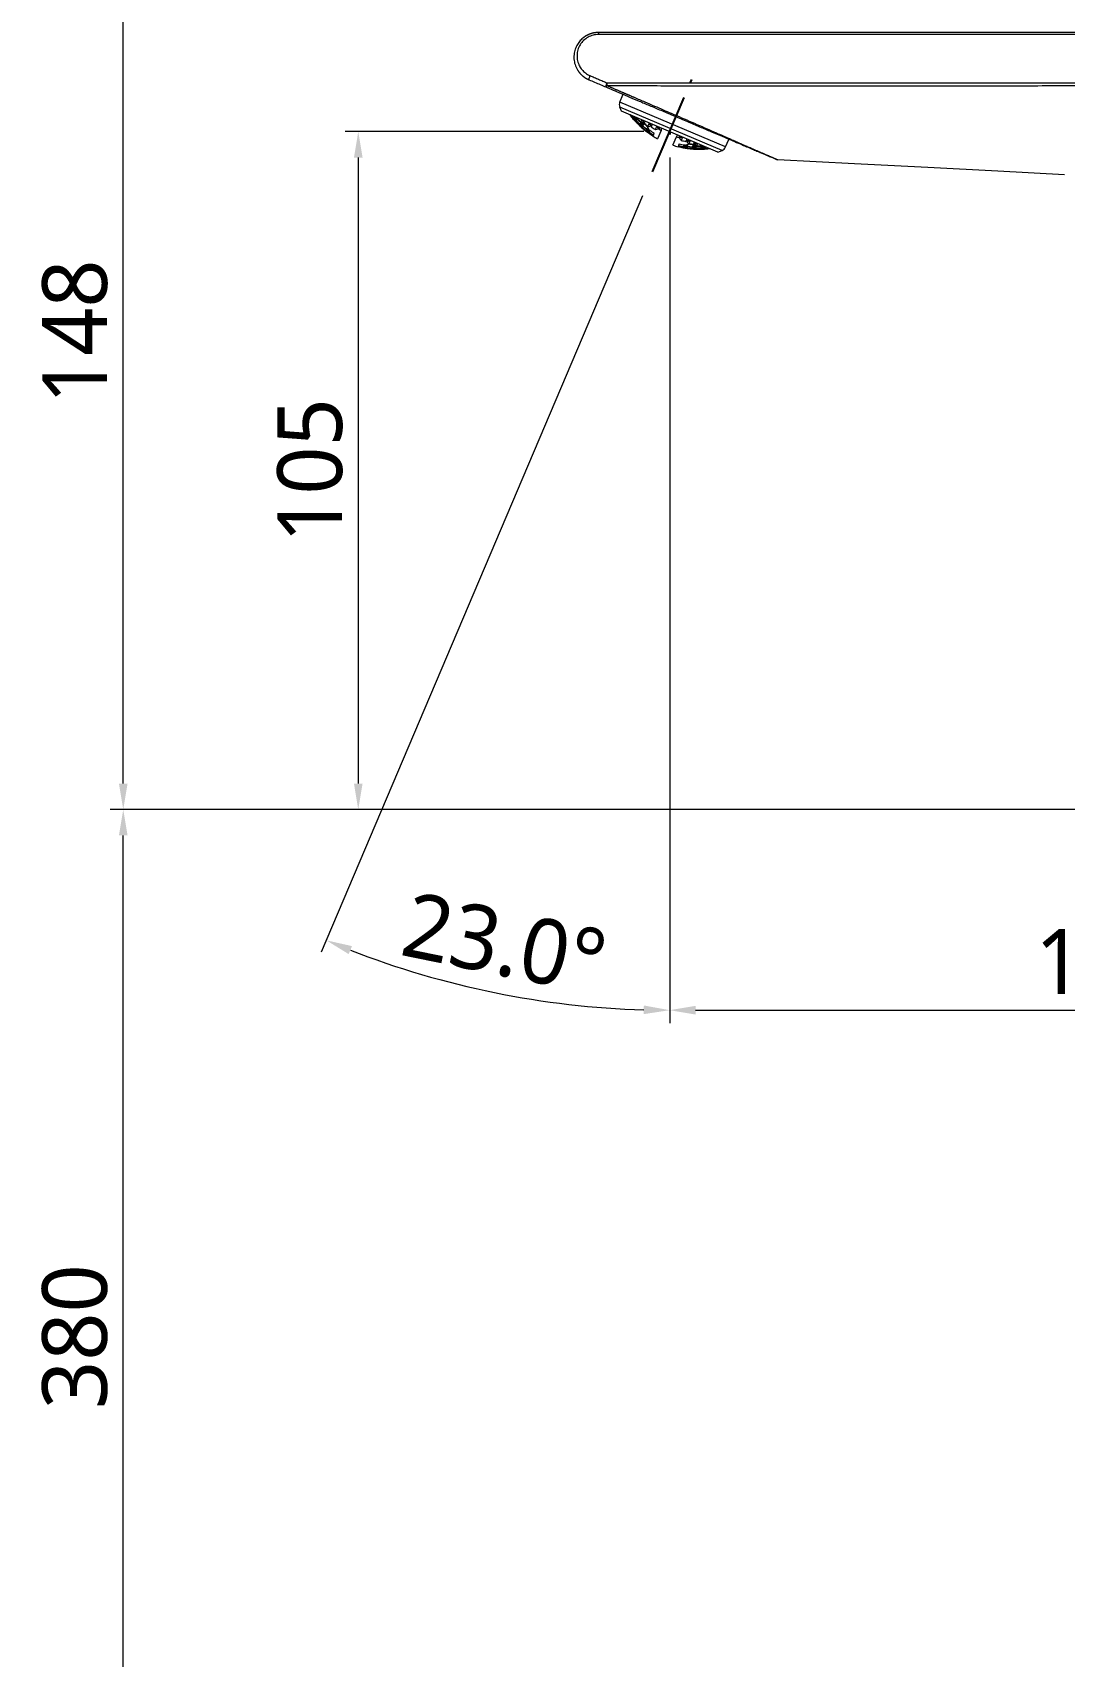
# Model space of a CAD drawing. Extents: x 840 to 1630, y 0 to 579.
# Drawn here: x 1128.6 to 1287.9, y 126.3 to 377.2 of the extents above; entities that cross this region are included whole.
import ezdxf

# ---------------------------------------------------------------- set-up
doc = ezdxf.new("R2010")
doc.units = 0
doc.header["$LTSCALE"] = 10
doc.header["$MEASUREMENT"] = 0
doc.header["$PDMODE"] = 3
doc.header["$PDSIZE"] = -10
doc.linetypes.add('CENTER', pattern=[2, 1.25, -0.25, 0.25, -0.25])
doc.layers.get('0').update_dxf_attribs({"linetype": 'CONTINUOUS'})
doc.layers.get('DEFPOINTS').update_dxf_attribs({"linetype": 'CONTINUOUS'})
doc.layers.add('1', color=7, linetype='CONTINUOUS')
doc.layers.add('BODY', color=7, linetype='CONTINUOUS')
doc.styles.add('Daelim Dimension', font='NanumGothic.ttf')
doc.dimstyles.new('DEFAULT', dxfattribs={"dimscale": 2, "dimtxt": 2, "dimasz": 2, "dimexe": 0, "dimexo": 2, "dimgap": 1, "dimtad": 1, "dimdec": 0, "dimzin": 9, "dimdsep": 46, "dimtxsty": 'Daelim Dimension', "dimcen": 0.5, "dimclrd": 5, "dimclre": 5, "dimclrt": 256, "dimadec": 1, "dimazin": 0, "dimtfac": 1, "dimtdec": 0, "dimtix": 1, "dimtmove": 0, "dimatfit": 3, "dimfxl": 1, "dimtolj": 1, "dimtzin": 1, "dimlwd": 9, "dimlwe": 9, "dimarcsym": 0})

# ---------------------------------------------------------------- blocks, each defined once
blk = doc.blocks.new('*D1')
at = {"color": 5, "lineweight": 9, "ltscale": 0.5, "transparency": 16777216}
for p, q in [((1261.28, 404.71), (1140.57, 404.71)), ((1142.57, 261.15), (1142.57, 400.71)), ((1333.13, 257.15), (1140.57, 257.15))]:
    blk.add_line(p, q, dxfattribs=at)
at = {"color": 5, "ltscale": 0.5, "transparency": 16777216}
for points in [[(1141.91, 400.71), (1143.24, 400.71), (1142.57, 404.71)], [(1141.91, 261.15), (1143.24, 261.15), (1142.57, 257.15)]]:
    blk.add_solid(points, dxfattribs=at)
at = {"layer": 'DEFPOINTS', "color": 0, "ltscale": 0.5, "transparency": 16777216}
for p in [(1142.57, 404.71), (1265.28, 404.71), (1337.13, 257.15)]:
    blk.add_point(p, dxfattribs=at)
at = {"color": 7, "lineweight": -3, "ltscale": 0.5, "transparency": 16777216, "insert": (1135.13, 330.93), "char_height": 10, "attachment_point": 5, "rotation": 90, "style": 'Daelim Dimension'}
blk.add_mtext('\\A1;148', dxfattribs=at)
blk = doc.blocks.new('*D2')
at = {"color": 5, "lineweight": 9, "ltscale": 0.5, "transparency": 16777216}
for p, q in [((1222.95, 361.84), (1176.86, 361.84)), ((1178.86, 357.84), (1178.86, 261.15)), ((1333.13, 257.15), (1176.86, 257.15))]:
    blk.add_line(p, q, dxfattribs=at)
at = {"color": 5, "ltscale": 0.5, "transparency": 16777216}
for points in [[(1178.2, 357.84), (1179.53, 357.84), (1178.86, 361.84)], [(1178.2, 261.15), (1179.53, 261.15), (1178.86, 257.15)]]:
    blk.add_solid(points, dxfattribs=at)
at = {"layer": 'DEFPOINTS', "color": 0, "ltscale": 0.5, "transparency": 16777216}
for p in [(1226.95, 361.84), (1178.86, 257.15), (1337.13, 257.15)]:
    blk.add_point(p, dxfattribs=at)
at = {"color": 7, "lineweight": -3, "ltscale": 0.5, "transparency": 16777216, "insert": (1171.43, 309.5), "char_height": 10, "attachment_point": 5, "rotation": 90, "style": 'Daelim Dimension'}
blk.add_mtext('\\A1;105', dxfattribs=at)
blk = doc.blocks.new('*D3')
at = {"color": 5, "lineweight": 9, "ltscale": 0.5, "transparency": 16777216}
for p, q in [((1226.95, 357.84), (1226.95, 224.16)), ((1362.13, 248.16), (1362.13, 224.16)), ((1230.95, 226.16), (1358.13, 226.16))]:
    blk.add_line(p, q, dxfattribs=at)
at = {"color": 5, "ltscale": 0.5, "transparency": 16777216}
for points in [[(1230.95, 226.83), (1230.95, 225.49), (1226.95, 226.16)], [(1358.13, 226.83), (1358.13, 225.49), (1362.13, 226.16)]]:
    blk.add_solid(points, dxfattribs=at)
at = {"layer": 'DEFPOINTS', "color": 0, "ltscale": 0.5, "transparency": 16777216}
for p in [(1226.95, 361.84), (1362.13, 252.16), (1362.13, 226.16)]:
    blk.add_point(p, dxfattribs=at)
at = {"color": 7, "lineweight": -3, "ltscale": 0.5, "transparency": 16777216, "insert": (1294.54, 233.61), "char_height": 10, "attachment_point": 5, "style": 'Daelim Dimension'}
blk.add_mtext('\\A1;135', dxfattribs=at)
blk = doc.blocks.new('*D4')
at = {"color": 5, "lineweight": 9, "ltscale": 0.5, "transparency": 16777216}
for p, q in [((1333.13, 257.15), (1140.57, 257.15)), ((1142.57, 98.35), (1142.57, 253.15)), ((1336.31, 94.35), (1140.57, 94.35))]:
    blk.add_line(p, q, dxfattribs=at)
at = {"color": 5, "ltscale": 0.5, "transparency": 16777216}
for points in [[(1141.91, 253.15), (1143.24, 253.15), (1142.57, 257.15)], [(1141.91, 98.35), (1143.24, 98.35), (1142.57, 94.35)]]:
    blk.add_solid(points, dxfattribs=at)
at = {"layer": 'DEFPOINTS', "color": 0, "ltscale": 0.5, "transparency": 16777216}
for p in [(1142.57, 257.15), (1337.13, 257.15), (1340.31, 94.35)]:
    blk.add_point(p, dxfattribs=at)
at = {"color": 7, "lineweight": -3, "ltscale": 0.5, "transparency": 16777216, "insert": (1135.12, 175.75), "char_height": 10, "attachment_point": 5, "rotation": 90, "style": 'Daelim Dimension'}
blk.add_mtext('\\A1;380', dxfattribs=at)
blk = doc.blocks.new('*D5')
at = {"color": 5, "lineweight": 9, "ltscale": 0.5, "transparency": 16777216}
for p, q in [((1226.95, 357.4), (1226.95, 224.16)), ((1222.74, 351.93), (1173.15, 235.11))]:
    blk.add_line(p, q, dxfattribs=at)
blk.add_arc((1226.95, 361.84), 135.68, 248.6892, 268.3108, dxfattribs=at)
at = {"color": 5, "ltscale": 0.5, "transparency": 16777216}
for points in [[(1177.38, 234.82), (1177.89, 236.06), (1173.93, 236.95)], [(1222.96, 226.89), (1222.94, 225.55), (1226.95, 226.16)]]:
    blk.add_solid(points, dxfattribs=at)
at = {"layer": 'DEFPOINTS', "color": 0, "ltscale": 0.5, "transparency": 16777216}
for p in [(1230.37, 369.91), (1226.95, 361.84), (1226.95, 361.4), (1224.3, 355.62), (1191.07, 230.99)]:
    blk.add_point(p, dxfattribs=at)
at = {"color": 7, "lineweight": -3, "ltscale": 0.5, "transparency": 16777216, "insert": (1201.43, 236.43), "char_height": 10, "attachment_point": 5, "rotation": 348.5, "style": 'Daelim Dimension'}
blk.add_mtext('\\A1;23.0°', dxfattribs=at)

msp = doc.modelspace()

# ---------------------------------------------------------------- linework, layer by layer
at = {"ltscale": 0.5}
msp.add_line((1226.95, 361.84), (1226.95, 361.4), dxfattribs=at)
at = {"layer": '1', "color": 7, "linetype": 'Continuous', "lineweight": 18}
for p, q in [((1219.24, 366.41), (1219.72, 367.54)), ((1219.68, 367.64), (1219.72, 367.54)), ((1219.49, 365.01), (1219.23, 365.64)), ((1234.4, 358.68), (1219.49, 365.01)), ((1220.83, 364.44), (1220.82, 364.41)), ((1221.37, 363.83), (1221.34, 363.76)), ((1221.47, 364.07), (1221.38, 363.85)), ((1221.5, 364.15), (1221.49, 364.11)), ((1221.93, 363.82), (1221.8, 363.53)), ((1221.98, 363.95), (1221.95, 363.87)), ((1221.79, 363.51), (1221.73, 363.37)), ((1222.36, 362.93), (1222.3, 362.79)), ((1222.49, 363.24), (1222.37, 362.96)), ((1222.66, 363.66), (1222.5, 363.29)), ((1222.71, 362.48), (1222.68, 362.41)), ((1222.81, 362.7), (1222.72, 362.5)), ((1222.98, 363.09), (1222.82, 362.74)), ((1223.14, 363.46), (1223, 363.14)), ((1223.32, 361.98), (1223.29, 361.91)), ((1223.41, 362.2), (1223.33, 361.99)), ((1223.56, 362.55), (1223.43, 362.23)), ((1223.77, 363.17), (1223.55, 362.67)), ((1223.77, 361.77), (1223.71, 361.63)), ((1223.89, 362.05), (1223.78, 361.79)), ((1224.28, 362.98), (1224.11, 362.61)), ((1224.37, 361.16), (1224.38, 361.17)), ((1224.38, 361.18), (1224.44, 361.31)), ((1224.45, 361.35), (1224.56, 361.59)), ((1224.95, 362.69), (1224.73, 362.18)), ((1225.61, 362.03), (1225.07, 360.75)), ((1225.43, 362.49), (1225.31, 362.21)), ((1225.61, 362.03), (1225.75, 362.35)), ((1228.01, 361.02), (1228.14, 361.34)), ((1228.46, 361.2), (1228.34, 360.92)), ((1227.46, 359.74), (1228.01, 361.02)), ((1228.25, 359.53), (1228.24, 359.52)), ((1228.3, 359.67), (1228.25, 359.54)), ((1228.42, 359.95), (1228.32, 359.7)), ((1228.94, 361), (1228.72, 360.49)), ((1229.09, 359.51), (1229.04, 359.37)), ((1229.21, 359.79), (1229.1, 359.53)), ((1229.61, 360.71), (1229.46, 360.34)), ((1229.56, 359.33), (1229.53, 359.27)), ((1229.66, 359.55), (1229.57, 359.35)), ((1229.81, 359.9), (1229.67, 359.58)), ((1230.1, 360.48), (1229.9, 359.98)), ((1230.34, 359.24), (1230.31, 359.17)), ((1230.44, 359.47), (1230.35, 359.26)), ((1230.6, 359.85), (1230.45, 359.5)), ((1230.75, 360.23), (1230.62, 359.91)), ((1230.92, 359.3), (1230.85, 359.16)), ((1231.05, 359.61), (1230.93, 359.33)), ((1231.23, 360.02), (1231.07, 359.65)), ((1231.72, 359.29), (1231.66, 359.15)), ((1231.85, 359.61), (1231.73, 359.32)), ((1231.91, 359.74), (1231.87, 359.66)), ((1232.25, 359.22), (1232.22, 359.15)), ((1232.35, 359.45), (1232.26, 359.24)), ((1232.39, 359.53), (1232.37, 359.49)), ((1233.06, 359.25), (1233.05, 359.22)), ((1234.4, 358.68), (1235.03, 358.93)), ((1235.58, 359.47), (1236.06, 360.61)), ((1236.16, 360.65), (1236.06, 360.61)), ((1255.5, 356.88), (1243.66, 357.5)), ((1266.82, 356.28), (1255.5, 356.88)), ((1277.63, 355.72), (1266.82, 356.28)), ((1287.92, 355.18), (1277.63, 355.72))]:
    msp.add_line(p, q, dxfattribs=at)
at = {"layer": '1', "color": 7, "linetype": 'Continuous', "lineweight": 13}
for p, q in [((1235.58, 359.47), (1219.24, 366.41)), ((1235.03, 358.93), (1219.23, 365.64))]:
    msp.add_line(p, q, dxfattribs=at)
at = {"layer": '1', "color": 7, "linetype": 'Continuous', "lineweight": 18}
for centre, radius, start, end in [((1220.16, 366.02), 1, 157, 202), ((1231.47, 372.5), 13.38, 216.9346, 221.469), ((1231.47, 372.5), 13.38, 228.3977, 232.8402), ((1231.47, 372.5), 12.91, 233.9376, 237.6341), ((1231.47, 372.5), 12.33, 233.3625, 236.8838), ((1231.47, 372.5), 11.99, 239.1002, 240.778), ((1231.47, 372.5), 13.38, 237.9689, 241.4236), ((1231.47, 372.5), 13.38, 252.5764, 256.0311), ((1231.47, 372.5), 11.99, 253.222, 254.8998), ((1231.47, 372.5), 12.91, 256.3659, 260.0624), ((1231.47, 372.5), 12.33, 257.1162, 260.6375), ((1231.47, 372.5), 13.38, 261.1598, 265.6023), ((1231.47, 372.5), 13.38, 272.531, 277.0654), ((1234.66, 359.86), 1, 292, 337), ((1243.68, 358), 0.5, 247, 267)]:
    msp.add_arc(centre, radius, start, end, dxfattribs=at)
at = {"layer": '1', "color": 7, "linetype": 'Continuous', "lineweight": 13}
for centre, major_axis, ratio, start_param, end_param in [((1215.96, 376.65), (0, -0.5), 0.054451, 3.141597, 4.351146), ((1214.67, 370.31), (0.195, 0.46), 0.19785, 1.262932, 3.141592), ((1217.29, 369.2), (0.195, 0.46), 0.199223, 1.26176, 3.141593), ((1217.29, 369.2), (0.195, 0.46), 0.178894, 3.141593, 4.194832), ((1217.29, 369.2), (-0.001, 0.5), 0.059305, 1.208758, 2.113106)]:
    msp.add_ellipse(centre, major_axis=major_axis, ratio=ratio, start_param=start_param, end_param=end_param, dxfattribs=at)
at = {"layer": '1', "color": 7, "linetype": 'Continuous', "lineweight": 18}
for centre, major_axis, ratio, start_param, end_param in [((1227.12, 374.45), (-4.99, -11.12), 0.499924, 6.001258, 6.010621), ((1231.47, 372.5), (-12.31, 5.23), 0.999848, 1.050816, 1.113298), ((1231.48, 372.52), (-12.27, 5.21), 0.999848, 1.055934, 1.111495), ((1231.46, 372.47), (-12.21, 5.18), 0.999848, 1.056675, 1.109101), ((1231.49, 372.54), (-12.08, 5.13), 0.999848, 1.088596, 1.10348), ((1227.16, 374.23), (4.56, 11.37), 0.499924, 2.894093, 2.956069), ((1227.74, 374), (4.67, 11.65), 0.499924, 2.795495, 2.857542), ((1226.57, 374.47), (4.43, 11.06), 0.499924, 2.994613, 3.05714), ((1231.45, 372.45), (-11.96, 5.08), 0.999848, 1.090882, 1.098396), ((1228.32, 373.76), (4.76, 11.87), 0.499924, 2.696544, 2.759296), ((1228.26, 373.94), (-5.22, -11.63), 0.499924, 5.962688, 6.02376), ((1227.12, 374.45), (-4.99, -11.12), 0.499924, 6.159466, 6.220668), ((1225.99, 374.7), (4.28, 10.69), 0.499924, 3.099629, 3.163404), ((1228.84, 373.68), (-5.3, -11.82), 0.499924, 5.864133, 5.926033), ((1226.54, 374.71), (-4.84, -10.8), 0.499924, 6.262169, 6.324353), ((1228.9, 373.53), (4.83, 12.06), 0.499924, 2.651603, 2.659116), ((1229.41, 373.43), (-5.37, -11.97), 0.499924, 5.811061, 5.825945), ((1231.49, 372.56), (-11.93, 5.06), 0.999848, 1.141668, 1.203569), ((1231.44, 372.44), (-11.78, 5), 0.999848, 1.135824, 1.198575), ((1227.69, 374.2), (-5.11, -11.4), 0.499924, 6.060418, 6.121266), ((1231.46, 372.49), (-12.28, 5.21), 0.999848, 1.154357, 1.214981), ((1231.47, 372.51), (-12.31, 5.22), 0.999848, 1.155398, 1.215869), ((1231.48, 372.53), (-12.19, 5.18), 0.999848, 1.15133, 1.212208), ((1231.45, 372.46), (-12.1, 5.14), 0.999848, 1.148087, 1.20944), ((1228.32, 373.76), (4.76, 11.87), 0.499924, 2.90382, 2.963927), ((1227.74, 374), (4.67, 11.65), 0.499924, 3.001096, 3.061411), ((1228.9, 373.53), (4.83, 12.06), 0.499924, 2.807062, 2.867499), ((1227.16, 374.23), (4.56, 11.37), 0.499924, 3.100973, 3.162061), ((1228.84, 373.68), (-5.3, -11.82), 0.499924, 6.068472, 6.12785), ((1228.26, 373.94), (-5.22, -11.63), 0.499924, 6.164867, 6.224301), ((1229.41, 373.43), (-5.37, -11.97), 0.499924, 5.972102, 6.031942), ((1227.69, 374.2), (-5.11, -11.4), 0.499924, 6.263253, 6.32327), ((1229.49, 373.3), (4.89, 12.2), 0.499924, 2.708808, 2.77016), ((1226.57, 374.47), (4.43, 11.06), 0.499924, 3.205894, 3.268421), ((1229.98, 373.17), (-5.42, -12.09), 0.499924, 5.873795, 5.934673), ((1227.12, 374.45), (-4.99, -11.12), 0.499924, 0.082669, 0.143871), ((1231.47, 372.5), (-12.31, 5.23), 0.999848, 1.255681, 1.314784), ((1231.48, 372.52), (-12.27, 5.21), 0.999848, 1.254591, 1.313803), ((1230.07, 373.06), (4.94, 12.31), 0.499924, 2.617396, 2.669822), ((1231.46, 372.47), (-12.21, 5.18), 0.999848, 1.253032, 1.312529), ((1231.49, 372.54), (-12.08, 5.13), 0.999848, 1.249637, 1.309477), ((1231.45, 372.45), (-11.96, 5.08), 0.999848, 1.246341, 1.306779), ((1230.55, 372.91), (-5.45, -12.16), 0.499924, 5.778399, 5.83396), ((1231.5, 372.57), (-11.73, 4.98), 0.999848, 1.240224, 1.296979), ((1231.44, 372.43), (-11.55, 4.9), 0.999848, 1.234775, 1.292526), ((1228.9, 373.53), (4.83, 12.06), 0.499924, 3.005254, 3.064141), ((1229.49, 373.3), (4.89, 12.2), 0.499924, 2.909836, 2.968777), ((1228.32, 373.76), (4.76, 11.87), 0.499924, 3.101853, 3.161181), ((1229.41, 373.43), (-5.37, -11.97), 0.499924, 6.16823, 6.226575), ((1230.07, 373.06), (4.94, 12.31), 0.499924, 2.813753, 2.873249), ((1229.98, 373.17), (-5.42, -12.09), 0.499924, 6.0732, 6.131731), ((1228.84, 373.68), (-5.3, -11.82), 0.499924, 6.263944, 6.322578), ((1227.74, 374), (4.67, 11.65), 0.499924, 3.201623, 3.257167), ((1230.55, 372.91), (-5.45, -12.16), 0.499924, 5.977056, 6.036268), ((1228.26, 373.94), (-5.22, -11.63), 0.499924, 0.079036, 0.133695), ((1230.79, 372.79), (-5.22, -12.29), 0.5, 5.86498, 5.930075), ((1227.32, 374.26), (-4.82, -11.35), 0.5, 0.172302, 0.238019), ((1231.51, 372.59), (-11.22, 4.76), 0.999848, 1.278793, 1.288157), ((1231.46, 372.49), (-12.28, 5.21), 0.999848, 1.352205, 1.410531), ((1231.47, 372.51), (-12.31, 5.22), 0.999848, 1.352726, 1.41092), ((1231.48, 372.53), (-12.19, 5.18), 0.999848, 1.350736, 1.409266), ((1231.45, 372.46), (-12.1, 5.14), 0.999848, 1.349115, 1.408056), ((1231.23, 372.6), (4.98, 12.41), 0.499924, 2.611537, 2.669962), ((1227.12, 374.45), (-4.99, -11.12), 0.499924, 0.292716, 0.302079), ((1231.7, 372.4), (-5.47, -12.2), 0.499924, 5.773281, 5.831706), ((1229.49, 373.3), (4.89, 12.2), 0.499924, 3.102404, 3.106771), ((1230.07, 373.06), (4.94, 12.31), 0.499924, 3.00767, 3.012006), ((1230.65, 372.83), (4.96, 12.38), 0.499924, 2.912925, 2.91753), ((1228.9, 373.53), (4.83, 12.06), 0.499924, 3.198893, 3.203596), ((1231.23, 372.6), (4.98, 12.41), 0.499924, 2.821393, 2.821601), ((1227.9, 374.02), (-4.93, -11.61), 0.5, 0.274772, 0.336297), ((1232.4, 372.13), (4.96, 12.37), 0.499924, 2.616654, 2.668273), ((1232.85, 371.88), (-5.43, -12.1), 0.499924, 5.77914, 5.827634), ((1233.42, 371.63), (-5.38, -12), 0.499924, 0.034822, 0.039189), ((1232.85, 371.88), (-5.43, -12.1), 0.499924, 0.129586, 0.133923), ((1231.47, 372.51), (-12.31, 5.22), 0.999848, 1.730673, 1.788867), ((1231.46, 372.49), (-12.28, 5.21), 0.999848, 1.731061, 1.789388), ((1232.27, 372.14), (-5.46, -12.17), 0.499924, 0.224062, 0.228668), ((1233.99, 371.37), (-5.32, -11.85), 0.499924, 6.221182, 6.225885), ((1230.07, 373.06), (4.94, 12.31), 0.499924, 3.597144, 3.645638), ((1231.45, 372.46), (-12.1, 5.14), 0.999848, 1.733537, 1.792477), ((1231.48, 372.53), (-12.19, 5.18), 0.999848, 1.732326, 1.790857), ((1231.7, 372.4), (-5.47, -12.2), 0.499924, 0.319992, 0.320199), ((1230.55, 372.91), (-5.45, -12.16), 0.499924, 0.47332, 0.524939), ((1235.04, 370.99), (4.93, 11.61), 0.5, 2.805295, 2.86682), ((1233.57, 371.66), (4.88, 12.18), 0.499924, 3.198203, 3.256548), ((1232.98, 371.9), (4.93, 12.29), 0.499924, 3.293047, 3.351577), ((1234.15, 371.43), (4.82, 12.03), 0.499924, 3.1022, 3.160834), ((1232.4, 372.13), (4.96, 12.37), 0.499924, 3.38851, 3.447722), ((1233.99, 371.37), (-5.32, -11.85), 0.499924, 0.077452, 0.136339), ((1233.42, 371.63), (-5.38, -12), 0.499924, 0.172816, 0.231757), ((1232.85, 371.88), (-5.43, -12.1), 0.499924, 0.268343, 0.32784), ((1234.56, 371.11), (-5.23, -11.67), 0.499924, 6.263597, 6.322925), ((1234.73, 371.19), (4.74, 11.83), 0.499924, 3.007898, 3.062557), ((1232.15, 372.21), (5.22, 12.29), 0.5, 3.494703, 3.559798), ((1235.14, 370.86), (-5.13, -11.45), 0.499924, 6.167611, 6.223155), ((1231.23, 372.6), (4.98, 12.41), 0.499924, 3.593072, 3.651497), ((1231.47, 372.5), (-12.31, 5.23), 0.999848, 1.826809, 1.885911), ((1231.48, 372.52), (-12.27, 5.21), 0.999848, 1.827789, 1.887001), ((1231.46, 372.47), (-12.21, 5.18), 0.999848, 1.829064, 1.88856), ((1231.7, 372.4), (-5.47, -12.2), 0.499924, 0.471631, 0.530056), ((1235.61, 370.74), (4.82, 11.35), 0.5, 2.903574, 2.969291), ((1231.49, 372.54), (-12.08, 5.13), 0.999848, 1.832115, 1.891956), ((1231.45, 372.45), (-11.96, 5.08), 0.999848, 1.834814, 1.895251), ((1235.9, 370.73), (4.54, 11.32), 0.499924, 2.839514, 2.848877), ((1231.5, 372.57), (-11.73, 4.98), 0.999848, 1.844614, 1.901369), ((1231.44, 372.43), (-11.55, 4.9), 0.999848, 1.849067, 1.906818), ((1231.51, 372.59), (-11.22, 4.76), 0.999848, 1.853436, 1.862799), ((1234.15, 371.43), (4.82, 12.03), 0.499924, 3.296928, 3.356306), ((1234.73, 371.19), (4.74, 11.83), 0.499924, 3.200477, 3.259911), ((1233.57, 371.66), (4.88, 12.18), 0.499924, 3.392836, 3.452676), ((1235.31, 370.96), (4.65, 11.6), 0.499924, 3.101508, 3.161525), ((1234.56, 371.11), (-5.23, -11.67), 0.499924, 0.177666, 0.237772), ((1232.98, 371.9), (4.93, 12.29), 0.499924, 3.490105, 3.550983), ((1233.99, 371.37), (-5.32, -11.85), 0.499924, 0.274093, 0.334531), ((1235.14, 370.86), (-5.13, -11.45), 0.499924, 0.080182, 0.140497), ((1233.42, 371.63), (-5.38, -12), 0.499924, 0.371432, 0.432785), ((1235.71, 370.6), (-5.01, -11.18), 0.499924, 6.262717, 6.323805), ((1235.9, 370.73), (4.54, 11.32), 0.499924, 2.997721, 3.058924), ((1232.4, 372.13), (4.96, 12.37), 0.499924, 3.590818, 3.646379), ((1232.85, 371.88), (-5.43, -12.1), 0.499924, 0.471771, 0.524197), ((1236.28, 370.34), (-4.87, -10.87), 0.499924, 6.156357, 6.218884), ((1231.46, 372.49), (-12.28, 5.21), 0.999848, 1.926612, 1.987235), ((1231.47, 372.51), (-12.31, 5.22), 0.999848, 1.925723, 1.986194), ((1231.48, 372.53), (-12.19, 5.18), 0.999848, 1.929385, 1.990262), ((1231.45, 372.46), (-12.1, 5.14), 0.999848, 1.932153, 1.993505), ((1231.49, 372.56), (-11.93, 5.06), 0.999848, 1.938024, 1.999924), ((1231.44, 372.44), (-11.78, 5), 0.999848, 1.943018, 2.005769), ((1234.73, 371.19), (4.74, 11.83), 0.499924, 3.401018, 3.46209), ((1235.31, 370.96), (4.65, 11.6), 0.499924, 3.303512, 3.36436), ((1235.9, 370.73), (4.54, 11.32), 0.499924, 3.20411, 3.265312), ((1234.15, 371.43), (4.82, 12.03), 0.499924, 3.498745, 3.560645), ((1235.14, 370.86), (-5.13, -11.45), 0.499924, 0.284051, 0.346098), ((1235.71, 370.6), (-5.01, -11.18), 0.499924, 0.185523, 0.247499), ((1236.48, 370.49), (4.41, 10.99), 0.499924, 3.100425, 3.162609), ((1233.57, 371.66), (4.88, 12.18), 0.499924, 3.598833, 3.613717), ((1234.56, 371.11), (-5.23, -11.67), 0.499924, 0.382297, 0.445048), ((1236.28, 370.34), (-4.87, -10.87), 0.499924, 0.084453, 0.14698), ((1233.99, 371.37), (-5.32, -11.85), 0.499924, 0.482476, 0.48999), ((1236.86, 370.09), (-4.71, -10.5), 0.499924, 6.261374, 6.325149), ((1231.47, 372.5), (-12.31, 5.23), 0.999848, 2.028295, 2.090776), ((1231.48, 372.52), (-12.27, 5.21), 0.999848, 2.030097, 2.085659), ((1231.46, 372.47), (-12.21, 5.18), 0.999848, 2.032492, 2.084918), ((1231.49, 372.54), (-12.08, 5.13), 0.999848, 2.038112, 2.052996), ((1231.45, 372.45), (-11.96, 5.08), 0.999848, 2.043197, 2.050711), ((1235.9, 370.73), (4.54, 11.32), 0.499924, 3.414157, 3.42352)]:
    msp.add_ellipse(centre, major_axis=major_axis, ratio=ratio, start_param=start_param, end_param=end_param, dxfattribs=at)
for points, knots in [([(1215.96, 377.15), (1215.95, 377.15), (1215.93, 377.15), (1215.9, 377.15), (1215.87, 377.15), (1215.84, 377.15), (1215.81, 377.15), (1215.78, 377.15), (1215.75, 377.14), (1215.72, 377.14), (1215.69, 377.14), (1215.66, 377.14), (1215.63, 377.14), (1215.6, 377.13), (1215.57, 377.13), (1215.54, 377.13), (1215.51, 377.12), (1215.48, 377.12), (1215.45, 377.12), (1215.42, 377.11), (1215.39, 377.11), (1215.36, 377.1), (1215.33, 377.1), (1215.3, 377.09), (1215.27, 377.09), (1215.24, 377.08), (1215.21, 377.08), (1215.18, 377.07), (1215.15, 377.06), (1215.12, 377.06), (1215.09, 377.05), (1215.06, 377.04), (1215.03, 377.03), (1215, 377.03), (1214.97, 377.02), (1214.94, 377.01), (1214.91, 377), (1214.88, 376.99), (1214.85, 376.98), (1214.82, 376.97), (1214.79, 376.97), (1214.76, 376.96), (1214.73, 376.95), (1214.7, 376.94), (1214.67, 376.92), (1214.64, 376.91), (1214.61, 376.9), (1214.58, 376.89), (1214.55, 376.88), (1214.52, 376.87), (1214.5, 376.86), (1214.47, 376.84), (1214.44, 376.83), (1214.41, 376.82), (1214.38, 376.81), (1214.35, 376.79), (1214.32, 376.78), (1214.3, 376.77), (1214.27, 376.75), (1214.24, 376.74), (1214.21, 376.72), (1214.18, 376.71), (1214.16, 376.69), (1214.13, 376.68), (1214.1, 376.66), (1214.07, 376.65), (1214.05, 376.63), (1214.02, 376.62), (1213.99, 376.6), (1213.96, 376.58), (1213.94, 376.57), (1213.91, 376.55), (1213.88, 376.53), (1213.86, 376.52), (1213.83, 376.5), (1213.81, 376.48), (1213.78, 376.46), (1213.75, 376.44), (1213.73, 376.43), (1213.7, 376.41), (1213.68, 376.39), (1213.65, 376.37), (1213.63, 376.35), (1213.6, 376.33), (1213.58, 376.31), (1213.55, 376.29), (1213.45, 376.2), (1213.26, 376.04), (1213.02, 375.77), (1212.8, 375.47), (1212.6, 375.13), (1212.43, 374.77), (1212.29, 374.37), (1212.2, 373.95), (1212.16, 373.51), (1212.16, 373.07), (1212.22, 372.63), (1212.33, 372.2), (1212.49, 371.79), (1212.63, 371.51), (1212.73, 371.35), (1212.76, 371.29), (1212.8, 371.24), (1212.83, 371.19), (1212.87, 371.14), (1212.91, 371.09), (1212.94, 371.04), (1212.98, 370.99), (1213.02, 370.94), (1213.06, 370.9), (1213.1, 370.85), (1213.14, 370.8), (1213.18, 370.76), (1213.22, 370.71), (1213.27, 370.67), (1213.31, 370.63), (1213.35, 370.59), (1213.4, 370.55), (1213.44, 370.51), (1213.49, 370.47), (1213.53, 370.43), (1213.58, 370.39), (1213.63, 370.35), (1213.67, 370.32), (1213.72, 370.28), (1213.77, 370.25), (1213.82, 370.21), (1213.87, 370.18), (1213.92, 370.15), (1213.96, 370.12), (1214.01, 370.09), (1214.07, 370.06), (1214.12, 370.03), (1214.17, 370), (1214.22, 369.97), (1214.27, 369.95), (1214.32, 369.92), (1214.37, 369.9), (1214.42, 369.88), (1214.46, 369.86), (1214.48, 369.85)], [0, 0, 0, 0, 0.002797, 0.005598, 0.008402, 0.01121, 0.01402, 0.016834, 0.019651, 0.022472, 0.025295, 0.028122, 0.030951, 0.033784, 0.036619, 0.039458, 0.0423, 0.045144, 0.047991, 0.050842, 0.053695, 0.05655, 0.059409, 0.06227, 0.065134, 0.068, 0.070869, 0.07374, 0.076615, 0.079491, 0.08237, 0.085252, 0.088135, 0.091021, 0.09391, 0.096801, 0.099694, 0.10259, 0.105488, 0.108388, 0.111291, 0.114197, 0.117104, 0.120015, 0.122927, 0.125842, 0.12876, 0.13168, 0.134603, 0.137528, 0.140455, 0.143385, 0.146317, 0.149252, 0.152189, 0.155129, 0.158071, 0.161016, 0.163963, 0.166913, 0.169865, 0.172819, 0.175776, 0.178735, 0.181697, 0.184661, 0.187628, 0.190597, 0.193569, 0.196543, 0.199519, 0.202498, 0.20548, 0.208464, 0.21145, 0.214439, 0.21743, 0.220424, 0.223421, 0.22642, 0.229421, 0.232425, 0.235431, 0.23844, 0.241451, 0.244465, 0.247481, 0.280189, 0.314501, 0.350422, 0.387939, 0.427055, 0.467771, 0.510083, 0.553474, 0.596785, 0.640026, 0.683206, 0.726331, 0.769411, 0.775551, 0.781671, 0.787771, 0.793852, 0.799913, 0.805954, 0.811976, 0.817978, 0.823961, 0.829924, 0.835868, 0.841793, 0.847699, 0.853585, 0.859452, 0.8653, 0.87113, 0.87694, 0.882732, 0.888506, 0.894261, 0.899997, 0.905716, 0.911417, 0.9171, 0.922764, 0.928411, 0.934038, 0.939646, 0.945235, 0.950804, 0.956353, 0.961882, 0.96739, 0.972878, 0.978345, 0.983791, 0.989215, 0.994618, 1, 1, 1, 1]), ([(1240.32, 358.95), (1240.35, 358.94), (1240.53, 358.86), (1240.84, 358.72), (1241.23, 358.55), (1241.59, 358.4), (1241.91, 358.26), (1242.2, 358.13), (1242.4, 358.05), (1242.51, 358), (1242.54, 357.98), (1242.58, 357.97), (1242.62, 357.95), (1242.65, 357.93), (1242.69, 357.92), (1242.72, 357.9), (1242.76, 357.89), (1242.79, 357.87), (1242.82, 357.86), (1242.85, 357.85), (1242.89, 357.83), (1242.92, 357.82), (1242.95, 357.81), (1242.98, 357.79), (1243.01, 357.78), (1243.04, 357.77), (1243.07, 357.75), (1243.09, 357.74), (1243.12, 357.73), (1243.15, 357.72), (1243.17, 357.71), (1243.2, 357.7), (1243.23, 357.69), (1243.25, 357.68), (1243.27, 357.67), (1243.3, 357.66), (1243.32, 357.65), (1243.34, 357.64), (1243.36, 357.63), (1243.38, 357.62), (1243.4, 357.61), (1243.42, 357.6), (1243.44, 357.59), (1243.46, 357.59), (1243.47, 357.58), (1243.49, 357.57), (1243.5, 357.57), (1243.52, 357.56), (1243.53, 357.55), (1243.55, 357.55), (1243.56, 357.54), (1243.57, 357.54), (1243.58, 357.53), (1243.59, 357.53), (1243.6, 357.52), (1243.61, 357.52), (1243.62, 357.52), (1243.63, 357.51), (1243.63, 357.51), (1243.64, 357.51), (1243.64, 357.5), (1243.65, 357.5), (1243.65, 357.5), (1243.66, 357.5), (1243.66, 357.5), (1243.66, 357.5), (1243.66, 357.5), (1243.66, 357.5)], [0, 0, 0, 0, 0.016014, 0.091384, 0.160834, 0.228411, 0.294255, 0.358507, 0.4213, 0.430726, 0.440155, 0.449588, 0.459024, 0.468465, 0.477911, 0.487363, 0.496821, 0.506285, 0.515758, 0.525239, 0.53473, 0.544232, 0.553744, 0.563269, 0.572808, 0.58236, 0.591928, 0.601512, 0.611113, 0.620733, 0.630372, 0.640031, 0.649712, 0.659415, 0.669143, 0.678895, 0.688673, 0.698478, 0.708311, 0.718174, 0.728067, 0.737993, 0.747951, 0.757943, 0.767971, 0.778035, 0.788138, 0.798279, 0.80846, 0.818683, 0.828949, 0.839258, 0.849613, 0.860014, 0.870463, 0.88096, 0.891508, 0.902106, 0.912758, 0.923462, 0.934222, 0.945038, 0.955911, 0.966843, 0.977834, 0.988886, 1, 1, 1, 1])]:
    msp.add_open_spline(points, degree=3, knots=knots, dxfattribs=at)
for points in [[(1215.94, 376.83), (1215.65, 376.83), (1215.1, 376.75), (1214.33, 376.45), (1213.64, 375.95), (1213.09, 375.28), (1212.74, 374.48), (1212.6, 373.61), (1212.69, 372.74), (1212.99, 371.97), (1213.4, 371.38), (1213.9, 370.89), (1214.37, 370.6), (1214.64, 370.49)], [(1297.74, 377.15), (1288.63, 377.15), (1270.42, 377.15), (1243.16, 377.15), (1225.02, 377.15), (1215.96, 377.15)], [(1214.48, 369.85), (1214.77, 369.73), (1215.36, 369.48), (1216.23, 369.11), (1216.81, 368.86), (1217.1, 368.74)], [(1217.1, 368.74), (1217.46, 368.59), (1218.22, 368.26), (1219.41, 367.76), (1220.75, 367.19), (1222.21, 366.57), (1223.82, 365.89), (1225.57, 365.14), (1227.48, 364.33), (1229.45, 363.5), (1231.36, 362.68), (1233.13, 361.94), (1234.71, 361.26), (1236.1, 360.67), (1237.31, 360.16), (1238.37, 359.71), (1239.29, 359.32), (1240.09, 358.98), (1240.77, 358.69), (1241.34, 358.45), (1241.82, 358.25), (1242.22, 358.08), (1242.54, 357.94), (1242.81, 357.82), (1243.05, 357.72), (1243.24, 357.64), (1243.37, 357.59), (1243.46, 357.55), (1243.49, 357.54), (1243.49, 357.54)], [(1217.27, 368.94), (1218.5, 368.94), (1221.12, 368.94), (1225.48, 368.94), (1230.37, 368.93), (1235.87, 368.93), (1242.04, 368.93), (1249.12, 368.93), (1257.09, 368.93), (1265.07, 368.93), (1272.15, 368.93), (1278.35, 368.93), (1283.91, 368.94), (1288.9, 368.94), (1293.47, 368.94), (1296.33, 368.94), (1297.71, 368.94)]]:
    msp.add_open_spline(points, degree=3, dxfattribs=at)
at = {"layer": '1', "color": 7, "linetype": 'Continuous', "lineweight": 13}
for points in [[(1297.71, 376.85), (1270.45, 376.84), (1243.2, 376.84), (1215.94, 376.83)], [(1214.64, 370.49), (1214.87, 370.4), (1215.31, 370.21), (1215.96, 369.93), (1216.61, 369.65), (1217.05, 369.47), (1217.27, 369.38)], [(1217.27, 369.38), (1218.5, 369.38), (1221.12, 369.38), (1225.47, 369.39), (1230.37, 369.39), (1235.87, 369.39), (1242.06, 369.39), (1249.12, 369.39), (1257.07, 369.39), (1265.07, 369.39), (1272.15, 369.38), (1278.35, 369.38), (1283.91, 369.37), (1288.9, 369.37), (1293.47, 369.37), (1296.33, 369.36), (1297.71, 369.36)]]:
    msp.add_open_spline(points, degree=3, dxfattribs=at)
msp.add_open_spline([(1217.27, 368.94), (1217.33, 368.92), (1217.44, 368.87), (1217.61, 368.79), (1217.78, 368.72), (1217.95, 368.65), (1218.12, 368.58), (1218.28, 368.51), (1218.44, 368.44), (1218.6, 368.37), (1218.76, 368.3), (1218.92, 368.24), (1219.07, 368.17), (1219.22, 368.11), (1219.37, 368.04), (1219.52, 367.98), (1219.66, 367.92), (1219.8, 367.86), (1219.94, 367.79), (1220.08, 367.74), (1220.22, 367.68), (1220.36, 367.62), (1220.49, 367.56), (1220.62, 367.51), (1220.75, 367.45), (1220.87, 367.4), (1221, 367.34), (1221.12, 367.29), (1221.24, 367.24), (1221.36, 367.19), (1221.99, 366.92), (1223.07, 366.45), (1224.56, 365.81), (1225.92, 365.22), (1227.32, 364.62), (1228.79, 363.99), (1230.38, 363.3), (1231.95, 362.61), (1233.24, 362.05), (1234.28, 361.59), (1235.12, 361.23), (1235.96, 360.86), (1236.69, 360.54), (1237.26, 360.29), (1237.69, 360.1), (1238.16, 359.89), (1238.71, 359.65), (1239.34, 359.38), (1239.87, 359.15), (1240.19, 359.01), (1240.32, 358.95)], degree=3, knots=[0, 0, 0, 0, 0.007043, 0.014001, 0.020875, 0.027665, 0.034372, 0.040995, 0.047535, 0.053991, 0.060365, 0.066656, 0.072864, 0.078991, 0.085035, 0.090997, 0.096878, 0.102677, 0.108395, 0.114032, 0.119588, 0.125064, 0.130459, 0.135774, 0.141009, 0.146164, 0.151239, 0.156235, 0.161152, 0.165989, 0.170748, 0.237391, 0.298629, 0.354611, 0.405483, 0.472129, 0.53906, 0.606157, 0.673294, 0.706443, 0.74404, 0.785908, 0.819516, 0.846384, 0.866691, 0.880565, 0.915431, 0.947793, 0.977752, 1, 1, 1, 1], dxfattribs=at)
at = {"layer": 'BODY', "color": 1, "linetype": 'CENTER', "lineweight": -3}
msp.add_line((1224.3, 355.62), (1230.37, 369.91), dxfattribs=at)

# ---------------------------------------------------------------- dimensions: what is measured, and where the dimension line sits
at = {"color": 5, "lineweight": -3, "ltscale": 0.5}
for base, p1, p2, picture, middle in [((1142.57, 404.71), (1337.13, 257.15), (1265.28, 404.71), '*D1', (1135.13, 330.93)), ((1178.86, 257.15), (1226.95, 361.84), (1337.13, 257.15), '*D2', (1171.43, 309.5))]:
    dim = msp.add_linear_dim(base=base, p1=p1, p2=p2, angle=90, dimstyle='DEFAULT', override={"dimtxt": 5, "dimexe": 1, "dimclrt": 7}, dxfattribs=at)
    dim.commit()
    dim.dimension.update_dxf_attribs({"geometry": picture, "text_midpoint": middle})
dim = msp.add_angular_dim_2l(base=(1191.07, 230.99), line1=((1224.3, 355.62), (1230.37, 369.91)), line2=((1226.95, 361.84), (1226.95, 361.4)), dimstyle='DEFAULT', override={"dimtxt": 5, "dimexe": 1, "dimclrt": 7}, dxfattribs=at)
dim.commit()
dim.dimension.update_dxf_attribs({"geometry": '*D5', "text_midpoint": (1201.43, 236.43)})
dim = msp.add_linear_dim(base=(1362.13, 226.16), p1=(1226.95, 361.84), p2=(1362.13, 252.16), dimstyle='DEFAULT', override={"dimtxt": 5, "dimexe": 1, "dimclrt": 7}, dxfattribs=at)
dim.commit()
dim.dimension.update_dxf_attribs({"geometry": '*D3', "text_midpoint": (1294.54, 233.61)})
dim = msp.add_linear_dim(base=(1142.57, 257.15), p1=(1340.31, 94.35), p2=(1337.13, 257.15), angle=90, text='380', dimstyle='DEFAULT', override={"dimtxt": 5, "dimexe": 1, "dimclrt": 7}, dxfattribs=at)
dim.commit()
dim.dimension.update_dxf_attribs({"geometry": '*D4', "text_midpoint": (1135.12, 175.75)})

doc.saveas('drawing.dxf')
